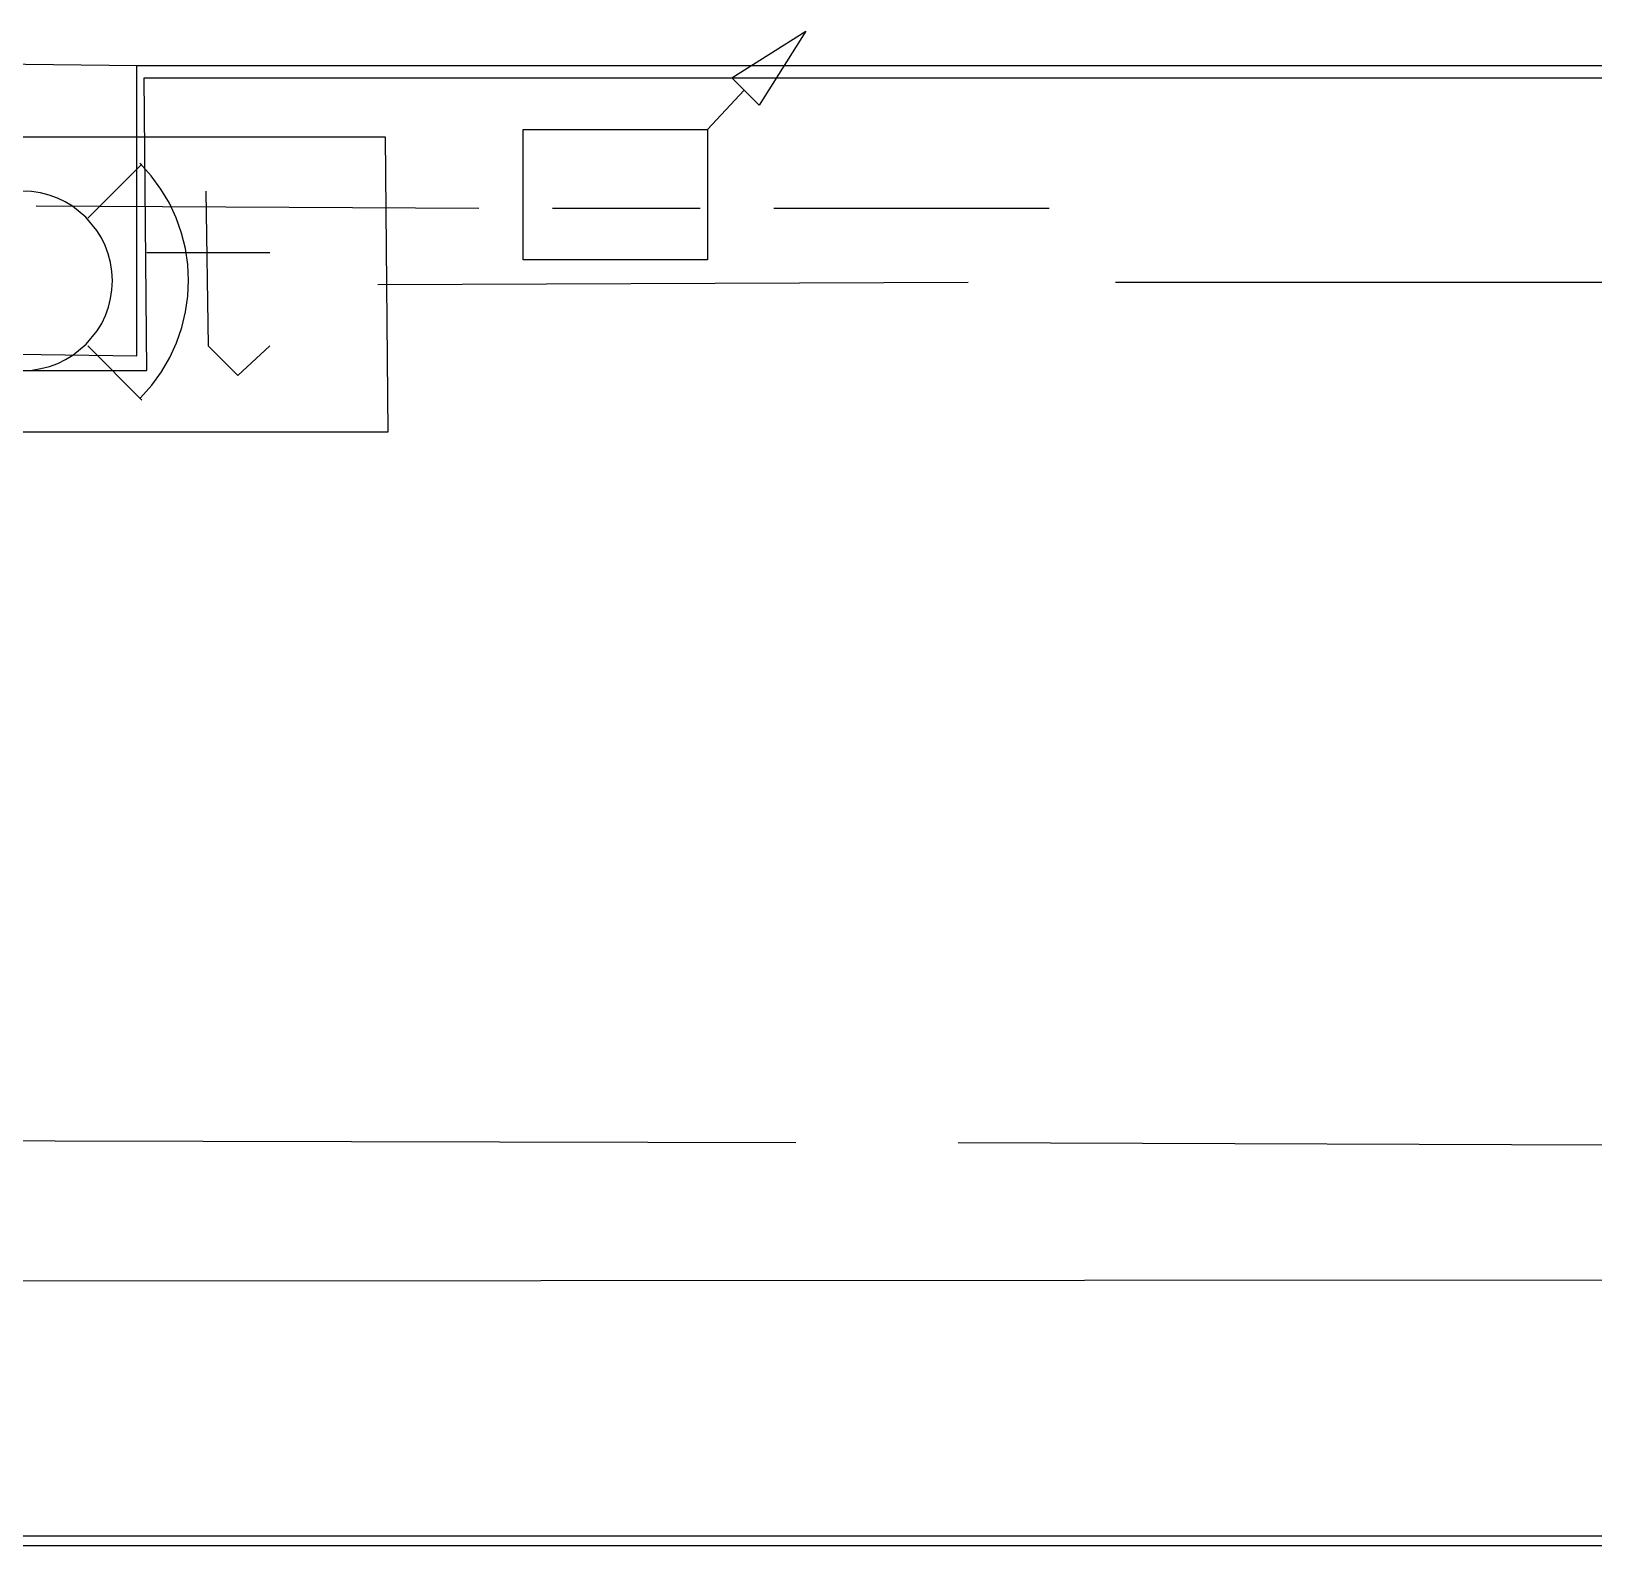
# Model space of a CAD drawing. Header units: feet. Extents: x 0 to 650, y -1 to 437.
# Drawn here: x 373.8 to 394.98, y 231 to 251.53 of the extents above; entities that cross this region are included whole.
import ezdxf

# ---------------------------------------------------------------- set-up
doc = ezdxf.new("R2010")
doc.units = ezdxf.units.FT
for name, color, linetype in [('AGUA', 5, 'CONTINUOUS'), ('ESTRUCTURAS', 7, 'CONTINUOUS'), ('METRO_RW', 140, 'CONTINUOUS'), ('TELECOM', 30, 'CONTINUOUS'), ('TOPO', 8, 'CONTINUOUS')]:
    doc.layers.add(name, color=color, linetype=linetype)

msp = doc.modelspace()

# ---------------------------------------------------------------- linework, layer by layer
at = {"layer": 'AGUA'}
for p, q in [((373.867, 249.167), (379.867, 249.133)), ((380.867, 249.133), (382.867, 249.133)), ((383.867, 249.133), (387.6, 249.133))]:
    msp.add_line(p, q, dxfattribs=at)
at = {"layer": 'ESTRUCTURAS'}
for p, q in [((375.3, 249.733), (374.567, 249)), ((375.3, 246.533), (374.567, 247.267))]:
    msp.add_line(p, q, dxfattribs=at)
for points in [[(383.667, 250.533), (383.3, 250.9), (384.3, 251.533), (383.667, 250.533)], [(383.467, 250.733), (382.967, 250.2), (382.967, 248.433), (380.467, 248.433), (380.467, 250.2), (382.967, 250.2)], [(375.279, 246.564), (375.433, 246.735), (375.566, 246.917), (375.679, 247.109), (375.771, 247.309), (375.843, 247.516), (375.893, 247.727), (375.924, 247.941), (375.933, 248.156), (375.922, 248.372), (375.891, 248.586), (375.839, 248.797), (375.766, 249.003), (375.673, 249.202), (375.559, 249.393), (375.425, 249.575), (375.27, 249.746)], [(374.9, 248.154), (374.893, 248.278), (374.875, 248.399), (374.844, 248.515), (374.803, 248.627), (374.751, 248.733), (374.69, 248.833), (374.541, 249.013), (374.361, 249.161), (374.26, 249.221), (374.154, 249.272), (374.042, 249.313), (373.925, 249.343), (373.804, 249.361), (373.68, 249.367)], [(373.687, 246.933), (373.811, 246.94), (373.932, 246.959), (374.048, 246.989), (374.16, 247.03), (374.266, 247.082), (374.366, 247.143), (374.546, 247.292), (374.694, 247.473), (374.755, 247.573), (374.806, 247.68), (374.846, 247.792), (374.876, 247.908), (374.894, 248.029), (374.9, 248.154)]]:
    msp.add_lwpolyline(points, dxfattribs=at)
at = {"layer": 'METRO_RW'}
msp.add_line((531.467, 234.667), (331.767, 234.567), dxfattribs=at)
at = {"layer": 'TELECOM'}
for p, q in [((375.367, 248.533), (377.033, 248.533)), ((378.5, 248.1), (386.5, 248.133)), ((388.5, 248.133), (399.633, 248.133)), ((378.633, 246.1), (373.367, 246.1))]:
    msp.add_line(p, q, dxfattribs=at)
for points in [[(373.367, 250.1), (378.6, 250.1), (378.633, 246.1)], [(376.167, 249.367), (376.2, 247.267), (376.6, 246.867), (377.033, 247.267)]]:
    msp.add_lwpolyline(points, dxfattribs=at)
at = {"layer": 'TOPO'}
for points in [[(372.6, 231), (370, 231.033), (368.633, 231.033), (368.6, 238.6), (368.633, 243.633), (368.6, 251.033), (372.533, 251.1), (375.233, 251.067), (418.167, 251.067), (453.433, 251.067), (480.667, 251.067), (515.533, 251.2), (531.467, 251.067)], [(372.533, 251.1), (372.633, 247.167), (375.233, 247.133), (375.233, 251.067)], [(368.733, 231.067), (368.733, 250.8), (372.4, 250.833), (372.4, 246.933), (375.367, 246.933), (375.333, 250.9), (399.933, 250.9), (429.733, 250.9), (464.9, 250.867), (502.2, 250.9), (531.467, 250.967)], [(369.967, 246.6), (370.1, 236.5), (384.167, 236.467)], [(386.367, 236.467), (396.367, 236.433), (406.367, 236.433)], [(368.733, 231.067), (369.8, 231.1), (369.833, 235.067), (372.767, 235.167), (372.7, 231.133), (398.3, 231.133), (434.9, 231.233), (467.567, 231.233), (501.967, 231.333), (531.467, 231.267)], [(395.533, 231), (372.6, 231), (372.667, 235), (370, 235.033), (370, 231.033)]]:
    msp.add_lwpolyline(points, dxfattribs=at)

doc.saveas('drawing.dxf')
